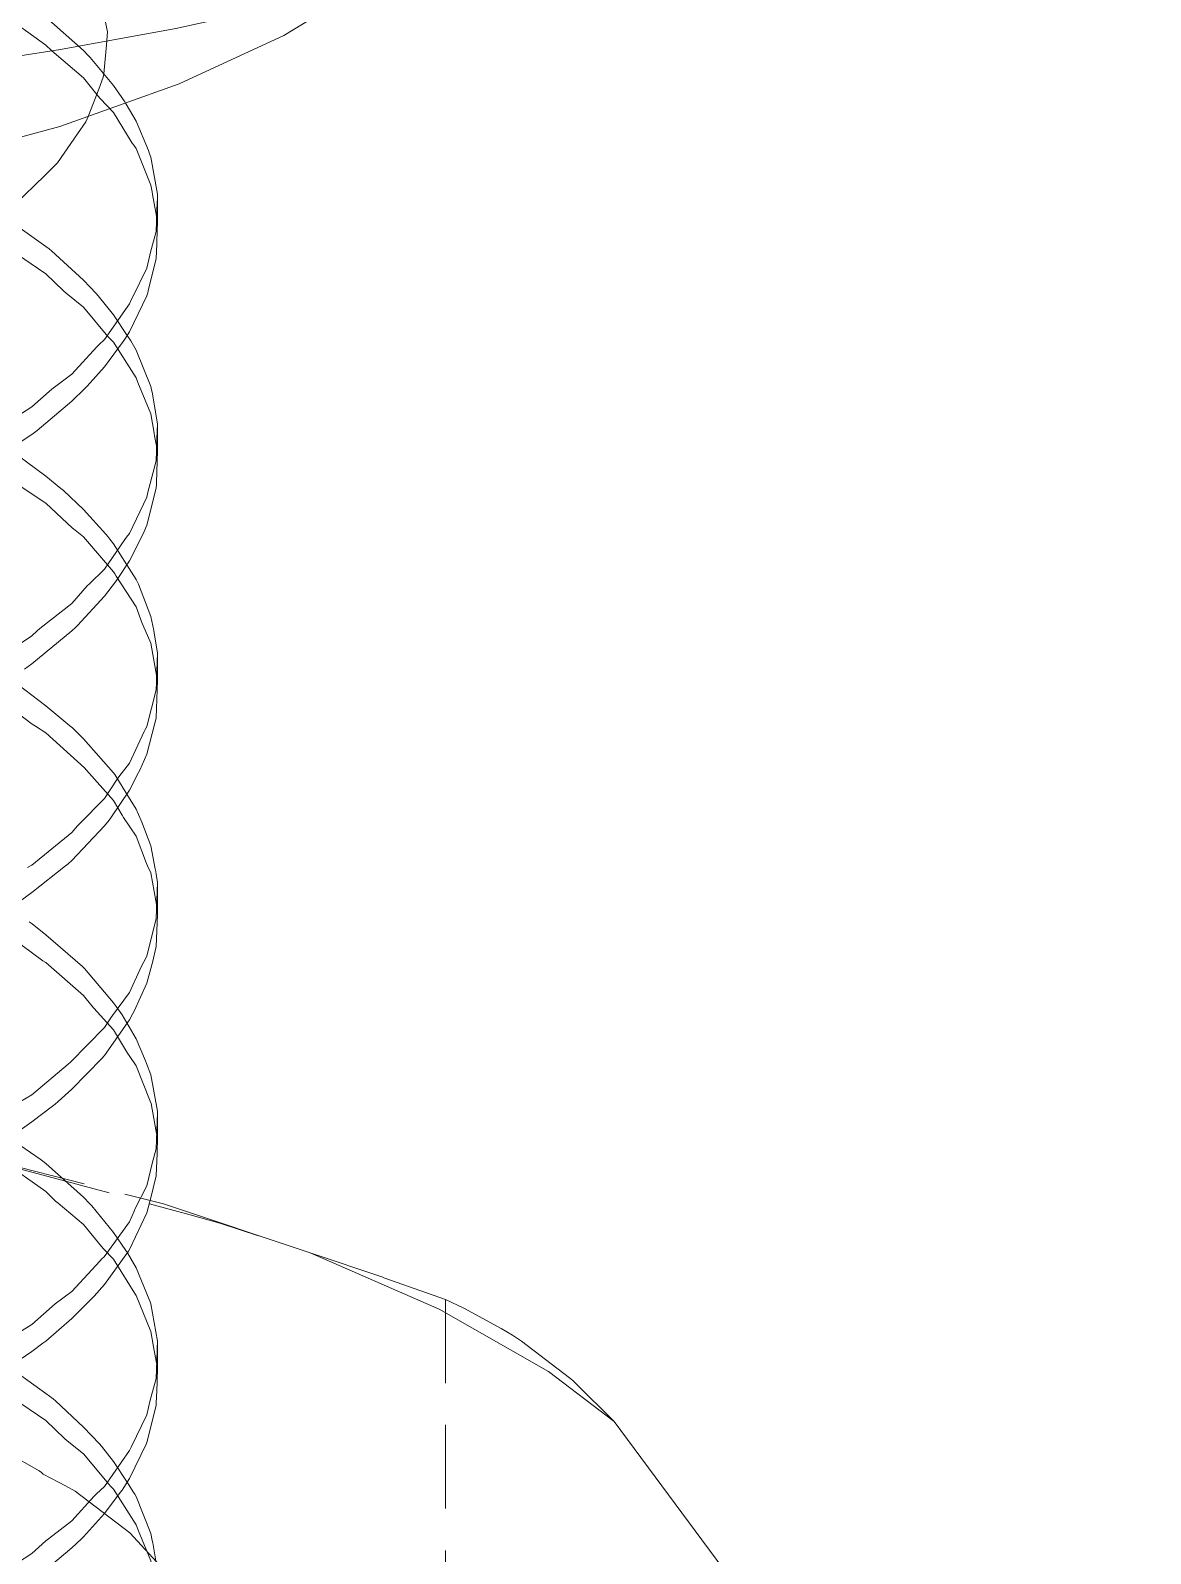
# Model space of a CAD drawing. Header units: millimetres. Extents: x 6 to 204, y 6 to 292.
# Drawn here: x 92.45 to 119.23, y 128.31 to 164.71 of the extents above; entities that cross this region are included whole.
import ezdxf

# ---------------------------------------------------------------- set-up
doc = ezdxf.new("R2010")
doc.units = ezdxf.units.MM
doc.linetypes.add('HIDDEN', pattern=[3, 2, -1])
doc.layers.add('M-VIEW', color=7, linetype='CONTINUOUS', lineweight=0)
doc.layers.add('M-VIEW-HIDD', color=8, linetype='HIDDEN', lineweight=0)

msp = doc.modelspace()

# ---------------------------------------------------------------- linework, layer by layer
at = {"layer": 'M-VIEW', "lineweight": 0}
for p, q in [((95.489, 160.145), (95.489, 160.797)), ((95.489, 154.664), (95.489, 155.307)), ((95.489, 149.176), (95.489, 149.826)), ((95.489, 143.684), (95.489, 144.35)), ((95.489, 138.214), (95.489, 138.837)), ((95.632, 136.666), (99.136, 135.494)), ((99.136, 135.494), (100.899, 134.903)), ((100.9, 134.902), (102.375, 134.382)), ((95.489, 132.74), (95.489, 133.388)), ((106.406, 131.466), (109.691, 127.041))]:
    msp.add_line(p, q, dxfattribs=at)
for points in [[(75.5, 162.822), (78.52, 162.863), (81.527, 162.983), (84.508, 163.183), (87.451, 163.462), (90.343, 163.819), (93.171, 164.252), (95.923, 164.759), (98.588, 165.339), (101.154, 165.988), (103.61, 166.703), (105.946, 167.483), (108.151, 168.323), (110.217, 169.22), (112.134, 170.17), (113.894, 171.169), (115.49, 172.213), (116.914, 173.297), (118.161, 174.416), (119.229, 175.572)], [(75.5, 159.979), (79.285, 160.08), (83.006, 160.381), (86.598, 160.877), (90, 161.559), (93.154, 162.416), (96.006, 163.433), (98.507, 164.593), (100.616, 165.877)], [(91.547, 155.115), (92.484, 155.714), (92.894, 156.083), (92.96, 156.134), (93.437, 156.495), (94.034, 157.151), (94.086, 157.201), (94.218, 157.323), (94.819, 158.175), (94.86, 158.271), (94.887, 158.328), (95.233, 159.027), (95.33, 159.441), (95.346, 159.499), (95.457, 159.904), (95.482, 160.614), (95.484, 160.667), (95.489, 160.797), (95.329, 161.684), (95.292, 161.786), (95.269, 161.843), (94.978, 162.542), (94.741, 162.948), (94.723, 162.976)], [(83.057, 156.702), (83.547, 156.83), (84.024, 156.951), (85.172, 157.24), (85.288, 157.269), (86.853, 157.784), (87.205, 157.904), (87.336, 157.948), (88.709, 158.528), (89.052, 158.678), (89.168, 158.729), (90.303, 159.345), (90.655, 159.541), (90.755, 159.599), (91.702, 160.271), (91.989, 160.48), (92.07, 160.544), (92.793, 161.242), (93.033, 161.48), (93.093, 161.548), (93.576, 162.238), (93.771, 162.524), (93.808, 162.596), (93.832, 162.658)], [(91.367, 154.318), (92.484, 155.056), (92.549, 155.102), (92.61, 155.146), (93.437, 155.852), (93.752, 156.152), (93.806, 156.206), (94.218, 156.671), (94.665, 157.273), (94.706, 157.329), (94.819, 157.507), (95.233, 158.37), (95.253, 158.438), (95.267, 158.489), (95.457, 159.261), (95.471, 159.605), (95.473, 159.663), (95.489, 160.147)], [(91.367, 149.499), (92.484, 150.244), (92.61, 150.362), (92.674, 150.414), (93.437, 151.015), (93.806, 151.435), (93.861, 151.489), (94.218, 151.833), (94.706, 152.548), (94.745, 152.599), (94.819, 152.689), (95.233, 153.556), (95.267, 153.706), (95.282, 153.765), (95.457, 154.423), (95.473, 154.892), (95.475, 154.95), (95.489, 155.307), (95.356, 156.069), (95.345, 156.121), (95.329, 156.2), (94.978, 157.07), (94.884, 157.235), (94.848, 157.292), (94.763, 157.42)], [(92.305, 149.442), (92.484, 149.577), (93.437, 150.36), (93.523, 150.439), (93.574, 150.487), (94.218, 151.19), (94.482, 151.532), (94.524, 151.587), (94.819, 152.035), (95.141, 152.682), (95.168, 152.739), (95.233, 152.89), (95.457, 153.769), (95.461, 153.858), (95.463, 153.91), (95.489, 154.665)], [(95.031, 151.474), (94.978, 151.59), (94.756, 151.94)], [(92.378, 144.702), (92.484, 144.762), (93.437, 145.544), (93.574, 145.705), (93.627, 145.759), (94.218, 146.351), (94.524, 146.816), (94.566, 146.872), (94.819, 147.198), (95.168, 147.956), (95.195, 148.007), (95.233, 148.076), (95.457, 148.952), (95.463, 149.129), (95.465, 149.188), (95.489, 149.826), (95.407, 150.313), (95.396, 150.37), (95.329, 150.708), (95.031, 151.474)], [(95.441, 148.212), (95.457, 148.283), (95.489, 149.178)], [(92.003, 143.754), (92.484, 144.106), (93.287, 144.743), (93.351, 144.794), (93.437, 144.875), (94.218, 145.7), (94.328, 145.837), (94.368, 145.889), (94.819, 146.555), (95.034, 146.973), (95.063, 147.031), (95.233, 147.418), (95.427, 148.155), (95.441, 148.212)], [(95.441, 143.423), (95.457, 143.477), (95.489, 144.35), (95.457, 144.547), (95.446, 144.613), (95.435, 144.672), (95.329, 145.224), (95.115, 145.79), (95.09, 145.846), (94.978, 146.1), (94.755, 146.461)], [(92.08, 139.03), (92.484, 139.27), (93.351, 140.006), (93.411, 140.05), (94.218, 140.878), (94.368, 141.112), (94.409, 141.168), (94.819, 141.715), (95.063, 142.26), (95.091, 142.315), (95.233, 142.584), (95.441, 143.423)], [(93.043, 139.051), (93.109, 139.112), (93.437, 139.408), (94.16, 140.142), (94.218, 140.211), (94.819, 141.066), (94.901, 141.219), (94.929, 141.272), (95.233, 141.94), (95.353, 142.379), (95.369, 142.438), (95.457, 142.815), (95.485, 143.572), (95.488, 143.63), (95.489, 143.685)], [(93.043, 134.28), (93.437, 134.572), (94.109, 135.296), (94.16, 135.353), (94.209, 135.398), (94.819, 136.241), (94.929, 136.496), (94.957, 136.554), (95.233, 137.099), (95.369, 137.666), (95.384, 137.723), (95.457, 137.982), (95.488, 138.839), (95.489, 138.882), (95.329, 139.75), (95.228, 140.025), (95.204, 140.084), (94.978, 140.614), (94.64, 141.183)], [(91.648, 138.039), (92.484, 138.626), (92.976, 139), (93.043, 139.051)], [(89.626, 131.462), (89.723, 131.512), (90.097, 131.705), (91.367, 132.382), (92.484, 133.14), (92.749, 133.334), (92.814, 133.383), (93.437, 133.929), (93.919, 134.402), (93.973, 134.457), (94.218, 134.741), (94.796, 135.54), (94.829, 135.592), (95.233, 136.454), (95.3, 136.691), (95.315, 136.747), (95.457, 137.338), (95.478, 137.87), (95.48, 137.929), (95.489, 138.215)], [(91.446, 127.638), (92.484, 128.31), (92.814, 128.61), (92.881, 128.662), (93.437, 129.088), (93.973, 129.683), (94.026, 129.734), (94.218, 129.913), (94.819, 130.773), (94.856, 130.855), (95.233, 131.622), (95.315, 131.974), (95.331, 132.033), (95.457, 132.497), (95.48, 133.154), (95.482, 133.209), (95.489, 133.388), (95.329, 134.281), (95.313, 134.327), (95.289, 134.384), (94.978, 135.137), (94.767, 135.5)], [(99.136, 135.494), (102.22, 134.152), (104.833, 132.664), (106.406, 131.466)], [(102.375, 134.382), (102.814, 134.171), (103.703, 133.69), (103.978, 133.529), (104.188, 133.382), (105.337, 132.508), (105.416, 132.444), (105.482, 132.383), (106.406, 131.466)], [(91.724, 133.312), (92.484, 133.787), (93.043, 134.28)], [(92.484, 127.643), (93.437, 128.443), (93.667, 128.659), (93.721, 128.711), (94.218, 129.266), (94.598, 129.771), (94.64, 129.827), (94.819, 130.105), (95.225, 130.94), (95.243, 130.991), (95.457, 131.852), (95.467, 132.104), (95.469, 132.161), (95.489, 132.742)], [(95.489, 127.899), (95.373, 128.569), (95.363, 128.623), (95.329, 128.789), (94.978, 129.67), (94.943, 129.731), (94.908, 129.787), (94.76, 130.014)]]:
    msp.add_lwpolyline(points, dxfattribs=at)
at = {"layer": 'M-VIEW-HIDD', "lineweight": 0}
msp.add_line((102.375, 111.384), (102.375, 134.382), dxfattribs=at)
for points in [[(93.832, 162.658), (94.084, 163.307), (94.192, 163.595), (94.205, 163.67), (94.267, 164.369), (94.291, 164.678), (94.279, 164.753), (94.143, 165.407), (94.068, 165.754), (94.032, 165.828), (93.702, 166.471), (93.53, 166.806), (93.469, 166.878), (92.969, 167.479), (92.687, 167.818), (92.636, 167.86), (92.485, 167.986), (92.011, 168.388), (91.557, 168.774)], [(92.821, 164.362), (91.757, 165.12), (91.602, 165.198), (91.521, 165.239)], [(94.723, 162.976), (94.704, 163.005), (94.439, 163.393), (93.881, 164.064), (93.833, 164.114), (93.717, 164.231), (92.821, 165.032)], [(95.489, 160.147), (95.367, 160.792), (95.356, 160.851), (95.329, 161.015), (94.978, 161.886), (94.92, 161.966), (94.884, 162.017), (94.439, 162.751), (94.119, 163.087), (94.069, 163.142), (93.717, 163.579), (93.013, 164.177), (92.953, 164.23), (92.821, 164.362)], [(92.821, 159.549), (91.757, 160.303), (91.521, 160.459)], [(91.967, 159.474), (92.821, 158.893)], [(94.763, 157.42), (94.439, 157.912), (94.069, 158.371), (94.018, 158.425), (93.717, 158.741), (92.953, 159.447), (92.894, 159.493), (92.821, 159.549)], [(95.031, 156.257), (95.008, 156.322), (94.978, 156.405), (94.439, 157.26), (94.302, 157.398), (93.717, 158.098), (93.305, 158.433), (93.243, 158.485), (92.821, 158.893)], [(95.489, 154.665), (95.418, 155.026), (95.407, 155.084), (95.329, 155.545), (95.054, 156.2), (95.031, 156.257)], [(91.896, 154.74), (92.821, 154.056)], [(94.756, 151.94), (94.439, 152.44), (94.349, 152.555), (94.302, 152.617), (94.253, 152.672), (93.717, 153.259), (93.243, 153.714), (93.18, 153.766), (92.821, 154.056)], [(92.225, 153.805), (92.821, 153.413)], [(95.489, 149.178), (95.446, 149.389), (95.329, 150.065), (95.139, 150.504), (95.115, 150.562), (94.978, 150.933), (94.501, 151.666), (94.466, 151.722), (94.439, 151.77), (93.717, 152.61), (93.518, 152.767), (93.457, 152.815), (92.821, 153.413)], [(92.151, 149.083), (92.821, 148.573)], [(91.757, 148.689), (92.494, 148.131), (92.567, 148.084), (92.821, 147.925)], [(94.755, 146.461), (94.466, 146.931), (94.439, 146.969), (93.717, 147.784), (93.457, 148.04), (93.395, 148.093), (92.821, 148.573)], [(95.489, 143.685), (95.329, 144.576), (95.252, 144.747), (95.228, 144.801), (94.978, 145.455), (94.678, 145.898), (94.64, 145.955), (94.439, 146.304), (93.789, 147.031), (93.742, 147.084), (92.821, 147.925)], [(77.886, 147.225), (78.021, 147.216), (78.758, 147.178), (80.47, 146.926), (80.593, 146.916), (80.676, 146.91), (82.545, 146.587), (82.965, 146.471), (83.089, 146.445), (84.346, 146.193), (85.329, 145.887), (85.448, 145.858), (86.061, 145.717), (87.535, 145.2), (87.675, 145.162), (89.172, 144.569), (89.517, 144.379), (89.612, 144.335), (90.537, 143.918), (91.26, 143.462), (91.345, 143.417), (91.757, 143.204), (92.749, 142.476), (92.821, 142.432)], [(92.42, 143.407), (92.494, 143.356), (92.821, 143.098)], [(94.64, 141.183), (94.603, 141.237), (94.439, 141.472), (93.742, 142.292), (93.691, 142.34), (92.821, 143.098)], [(95.489, 138.215), (95.332, 139.068), (95.313, 139.119), (94.978, 139.969), (94.806, 140.215), (94.769, 140.269), (94.439, 140.827), (93.964, 141.341), (93.915, 141.396), (93.717, 141.647), (92.821, 142.432)], [(85.883, 140.26), (86.061, 140.222), (87.675, 139.689), (88.029, 139.524), (88.132, 139.485), (89.172, 139.096), (89.959, 138.682), (90.053, 138.64), (90.537, 138.434), (91.655, 137.759), (91.757, 137.708), (92.821, 136.961)], [(91.757, 138.37), (92.679, 137.736), (92.749, 137.686), (92.821, 137.628)], [(88.797, 138.192), (91.911, 137.566), (92.133, 137.517), (92.399, 137.45), (96.268, 136.407), (96.975, 136.204), (97.902, 135.906)], [(88.797, 138.192), (91.797, 137.637), (95.632, 136.666)], [(94.767, 135.5), (94.731, 135.554), (94.439, 135.986), (93.915, 136.62), (93.866, 136.671), (93.717, 136.823), (92.821, 137.628)], [(95.489, 132.742), (95.384, 133.286), (95.373, 133.345), (95.329, 133.614), (94.978, 134.473), (94.943, 134.521), (94.439, 135.342), (94.198, 135.592), (94.148, 135.645), (93.717, 136.174), (93.113, 136.68), (93.051, 136.733), (92.821, 136.961)], [(85.883, 135.474), (86.061, 135.414), (87.675, 134.868), (87.929, 134.782), (88.029, 134.747), (89.172, 134.256), (89.863, 133.953), (89.959, 133.91), (90.537, 133.599), (91.574, 133.017), (91.655, 132.971), (91.757, 132.902), (92.821, 132.138)], [(92.821, 131.487), (91.995, 132.047), (91.923, 132.097), (91.757, 132.232), (90.537, 132.943), (90.375, 133.009), (90.286, 133.047)], [(94.76, 130.014), (94.439, 130.508), (94.148, 130.873), (94.097, 130.929), (93.717, 131.333), (93.051, 131.956), (92.991, 132.005), (92.821, 132.138)], [(90.012, 131.542), (91.905, 130.718), (92.662, 130.287), (92.713, 130.248), (92.757, 130.205), (93.12, 130.015), (93.288, 129.931), (93.518, 129.8), (94.822, 128.805), (95.559, 128.005)], [(95.489, 127.259), (95.423, 127.592), (95.412, 127.65), (95.329, 128.139), (95.064, 128.77), (95.04, 128.828), (94.978, 128.999), (94.439, 129.851), (94.367, 129.922), (94.32, 129.971), (93.717, 130.691), (93.328, 131.006), (93.266, 131.058), (92.821, 131.487)]]:
    msp.add_lwpolyline(points, dxfattribs=at)

doc.saveas('drawing.dxf')
